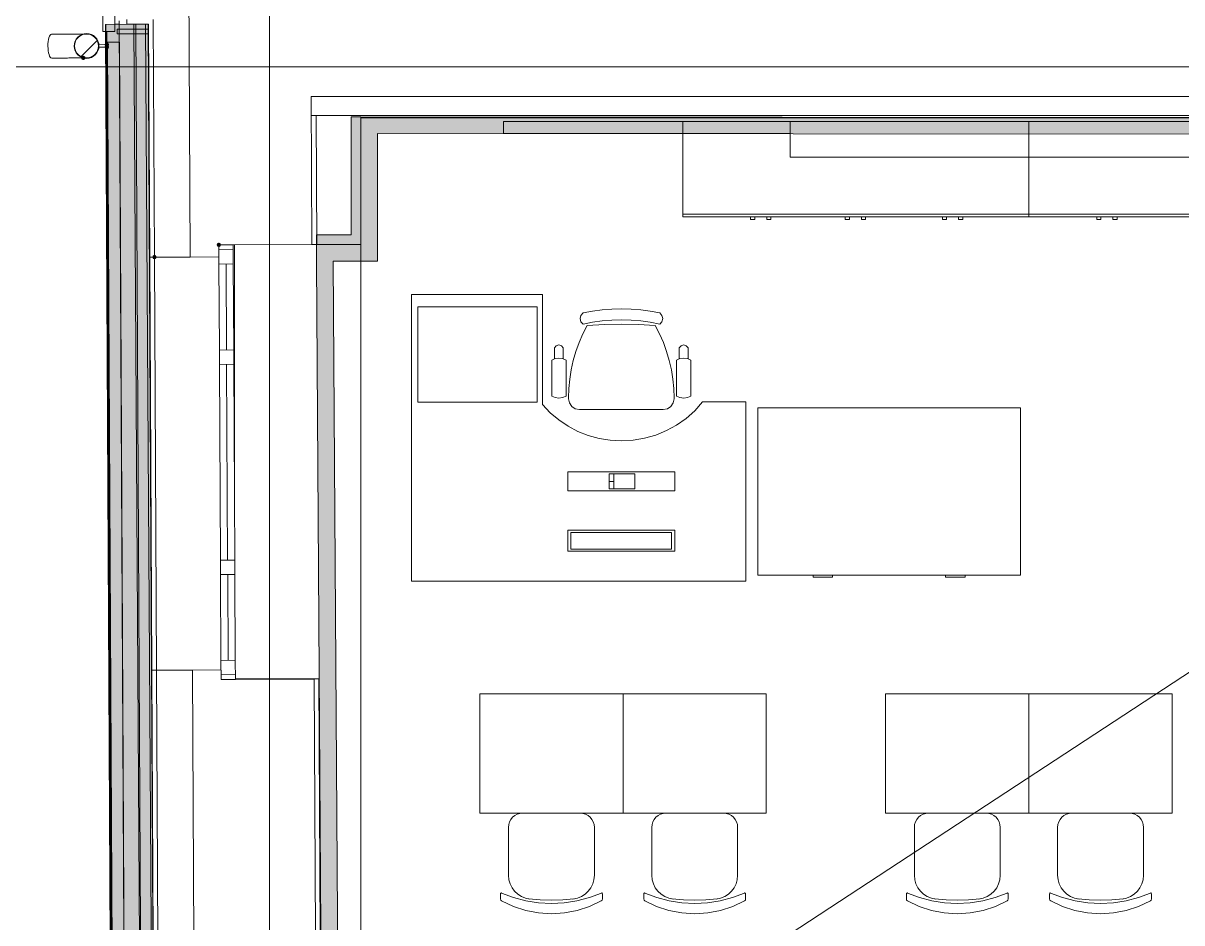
# Model space of a CAD drawing. Header units: millimetres. Extents: x 0 to 1189, y 0 to 841.
# Drawn here: x 228.36 to 276.89, y 454.52 to 492.2 of the extents above; entities that cross this region are included whole.
import ezdxf

# ---------------------------------------------------------------- set-up
doc = ezdxf.new("R2010")
doc.units = ezdxf.units.MM

msp = doc.modelspace()

# ---------------------------------------------------------------- hatches: boundary and pattern name
at = {"true_color": 0x3d3d3d}
h = msp.add_hatch(color=250, dxfattribs=at)
h.dxf.hatch_style = 2
h.paths.add_polyline_path([(233.597357, 492.155523), (234.233358, 368.207333), (232.456355, 366.41133), (231.811354, 492.145523)])
h = msp.add_hatch(color=250, dxfattribs=at)
h.dxf.hatch_style = 2
h.paths.add_polyline_path([(231.852354, 491.855522), (232.496355, 366.461331), (232.454355, 366.40933), (231.811354, 491.855522)])
h = msp.add_hatch(color=7)
h.dxf.hatch_style = 2
h.paths.add_polyline_path([(231.867354, 491.211521), (231.930917, 491.237959), (231.957354, 491.301521), (231.930917, 491.365084), (231.867354, 491.391521), (231.855354, 491.391521), (231.791792, 491.365084), (231.765354, 491.301521), (231.791792, 491.237959), (231.855354, 491.211521)])
h = msp.add_hatch(color=7)
h.dxf.hatch_style = 2
h.paths.add_polyline_path([(231.856354, 491.291521), (231.792792, 491.265084), (231.766354, 491.201521), (231.792792, 491.137959), (231.856354, 491.111521), (231.868354, 491.111521), (231.931917, 491.137959), (231.958354, 491.201521), (231.931917, 491.265084), (231.868354, 491.291521)])
h = msp.add_hatch(color=7)
h.dxf.hatch_style = 2
h.paths.add_polyline_path([(230.884353, 490.65652), (230.947915, 490.682958), (230.974353, 490.74652), (230.947915, 490.810083), (230.884353, 490.836521), (230.871353, 490.836521), (230.80779, 490.810083), (230.781353, 490.74652), (230.80779, 490.682958), (230.871353, 490.65652)])
h = msp.add_hatch(color=7)
h.dxf.hatch_style = 2
h.paths.add_polyline_path([(242.09537, 483.335509), (242.09537, 488.275517), (242.49537, 488.275517), (242.49537, 483.335509)])
at = {"true_color": 0xf1d696}
h = msp.add_hatch(color=41, dxfattribs=at)
h.dxf.hatch_style = 2
h.paths.add_polyline_path([(243.195372, 487.574516), (242.49537, 487.575516), (242.49537, 488.275517)])
h = msp.add_hatch(color=41, dxfattribs=at)
h.dxf.hatch_style = 2
h.paths.add_polyline_path([(242.49537, 488.275517), (243.195372, 488.274517), (243.195372, 487.574516)])
h = msp.add_hatch(color=41, dxfattribs=at)
h.dxf.hatch_style = 2
h.paths.add_polyline_path([(243.195372, 487.574516), (243.195372, 488.274517), (295.430451, 488.236517), (295.430451, 487.536516)])
at = {"true_color": 0x999999}
h = msp.add_hatch(color=253, dxfattribs=at)
h.dxf.hatch_style = 2
h.paths.add_polyline_path([(260.483398, 488.085516), (260.483398, 487.585516), (248.48338, 487.585516), (248.48338, 488.085516)])
at = {"true_color": 0xf1d696}
h = msp.add_hatch(color=41, dxfattribs=at)
h.dxf.hatch_style = 2
h.paths.add_polyline_path([(243.195372, 482.935509), (242.49537, 482.935509), (242.49537, 487.575516), (243.195372, 487.574516)])
h = msp.add_hatch(color=7)
h.dxf.hatch_style = 2
h.paths.add_polyline_path([(236.644362, 482.922508), (236.617924, 482.986071), (236.554361, 483.012509), (236.490799, 482.986071), (236.464361, 482.922508), (236.464361, 482.912508), (236.490799, 482.848946), (236.554361, 482.822508), (236.617924, 482.848946), (236.644362, 482.912508)])
h = msp.add_hatch(color=7)
h.dxf.hatch_style = 2
h.paths.add_polyline_path([(240.645368, 482.935509), (240.645368, 483.335509), (242.49537, 483.335509), (242.49537, 482.935509)])
h = msp.add_hatch(color=41, dxfattribs=at)
h.dxf.hatch_style = 2
h.paths.add_polyline_path([(241.349369, 482.235507), (240.649368, 482.235507), (240.645368, 482.935509)])
h = msp.add_hatch(color=41, dxfattribs=at)
h.dxf.hatch_style = 2
h.paths.add_polyline_path([(240.645368, 482.935509), (241.345369, 482.935509), (241.349369, 482.235507)])
h = msp.add_hatch(color=41, dxfattribs=at)
h.dxf.hatch_style = 2
h.paths.add_polyline_path([(241.349369, 482.235507), (241.345369, 482.935509), (242.49537, 482.935509), (242.49537, 482.235507)])
h = msp.add_hatch(color=41, dxfattribs=at)
h.dxf.hatch_style = 2
h.paths.add_polyline_path([(242.49537, 482.935509), (243.195372, 482.235507), (242.49537, 482.235507)])
h = msp.add_hatch(color=41, dxfattribs=at)
h.dxf.hatch_style = 2
h.paths.add_polyline_path([(243.195372, 482.935509), (243.195372, 482.235507), (242.49537, 482.935509)])
h = msp.add_hatch(color=7)
h.dxf.hatch_style = 2
h.paths.add_polyline_path([(233.947357, 482.408508), (233.92092, 482.47207), (233.857357, 482.498508), (233.793795, 482.47207), (233.767357, 482.408508), (233.767357, 482.398508), (233.793795, 482.334945), (233.857357, 482.308508), (233.92092, 482.334945), (233.947357, 482.398508)])
h = msp.add_hatch(color=41, dxfattribs=at)
h.dxf.hatch_style = 2
h.paths.add_polyline_path([(241.581369, 446.344453), (240.881368, 446.344453), (240.649368, 482.235507), (241.349369, 482.235507)])

# ---------------------------------------------------------------- linework, layer by layer
at = {"color": 7, "lineweight": 0}
for points in [[(238.672365, 237.628134), (238.672365, 729.022884)], [(231.698354, 491.855522), (231.698354, 551.590613)], [(232.198355, 551.590613), (232.198355, 491.855522)], [(235.35736, 482.405508), (235.298359, 493.857525)], [(231.811354, 492.145523), (233.597357, 492.155523)], [(232.456355, 366.41133), (231.811354, 492.145523)], [(233.597357, 492.155523), (231.824354, 492.145523)], [(232.469355, 366.424331), (231.824354, 492.145523)], [(232.198355, 492.155523), (232.383355, 492.155523)], [(233.025356, 367.007331), (232.382355, 492.304523)], [(232.698356, 492.355523), (232.698356, 492.155523)], [(232.698356, 492.155523), (233.607357, 492.155523)], [(233.762357, 367.707332), (232.988356, 492.151523)], [(233.083356, 492.152523), (233.722357, 367.707332)], [(233.488357, 492.154523), (234.177358, 381.361353)], [(234.233358, 368.197333), (233.597357, 492.155523)], [(234.233358, 368.197333), (233.597357, 492.155523)], [(233.607357, 492.155523), (233.657357, 482.397508)], [(233.607357, 492.155523), (233.657357, 482.407508)], [(233.857357, 482.408508), (233.806357, 492.355523)], [(229.39498, 491.238691), (229.397637, 491.339433), (229.406247, 491.433314), (229.420176, 491.518317), (229.43879, 491.592421), (229.461455, 491.653609), (229.487536, 491.69986), (229.5164, 491.729157), (229.547412, 491.739481)], [(229.973351, 491.741522), (229.548351, 491.739522)], [(229.973351, 491.741522), (230.029351, 491.741522)], [(230.029351, 491.741522), (230.085352, 491.742522)], [(230.085352, 491.742522), (230.140352, 491.742522)], [(230.140352, 491.742522), (230.194352, 491.742522)], [(230.194352, 491.742522), (230.247352, 491.742522)], [(230.247352, 491.742522), (230.298352, 491.743522)], [(230.298352, 491.743522), (230.349352, 491.743522)], [(230.349352, 491.743522), (230.398352, 491.743522)], [(230.398352, 491.743522), (230.445352, 491.743522)], [(230.445352, 491.743522), (230.492352, 491.744522)], [(230.492352, 491.244521), (230.502883, 491.351553), (230.533102, 491.449272), (230.580946, 491.537615), (230.644352, 491.614522), (230.721259, 491.677928), (230.809603, 491.725772), (230.907322, 491.755991), (231.012353, 491.766522), (231.116728, 491.756038), (231.213978, 491.725959), (231.302041, 491.67835), (231.378853, 491.615272), (231.442354, 491.538787), (231.490479, 491.450959), (231.521166, 491.353849), (231.532354, 491.249521)], [(230.492352, 491.744522), (230.536352, 491.744522)], [(230.512352, 491.244521), (230.522475, 491.347535), (230.551524, 491.441506), (230.597518, 491.526453), (230.658477, 491.600397), (230.732421, 491.661356), (230.817368, 491.70735), (230.911339, 491.736399), (231.012353, 491.746522), (231.112711, 491.736446), (231.206213, 491.707538), (231.290879, 491.661778), (231.364728, 491.601147), (231.425781, 491.527625), (231.472057, 491.443193), (231.501574, 491.349832), (231.512354, 491.249521)], [(230.536352, 491.744522), (230.579352, 491.744522)], [(230.579352, 491.744522), (230.620352, 491.744522)], [(230.620352, 491.744522), (230.660352, 491.745522)], [(230.660352, 491.745522), (230.697352, 491.745522)], [(230.697352, 491.745522), (230.733353, 491.745522)], [(230.733353, 491.745522), (230.766353, 491.745522)], [(230.766353, 491.745522), (230.798353, 491.745522)], [(230.798353, 491.745522), (230.828353, 491.745522)], [(230.828353, 491.745522), (230.855353, 491.746522)], [(230.855353, 491.746522), (230.879353, 491.746522)], [(231.825354, 491.855522), (231.698354, 491.855522)], [(232.454355, 366.40933), (231.811354, 491.855522)], [(232.466355, 366.421331), (231.822354, 491.855522)], [(232.467355, 366.422331), (231.823354, 491.855522)], [(232.472355, 366.427331), (231.828354, 491.855522)], [(232.198355, 491.855522), (231.832354, 491.855522)], [(232.489355, 366.444331), (231.846354, 491.855522)], [(232.493355, 366.448331), (231.849354, 491.855522)], [(232.496355, 366.451331), (231.852354, 491.855522)], [(232.508355, 366.463331), (231.864354, 491.855522)], [(232.298355, 491.955522), (233.598357, 491.955522)], [(232.298355, 491.955522), (232.298355, 491.755522)], [(233.599357, 491.755522), (232.298355, 491.755522)], [(229.552544, 490.739492), (229.521428, 490.749497), (229.492265, 490.778496), (229.46571, 490.824477), (229.442419, 490.885429), (229.423045, 490.959339), (229.408244, 491.044194), (229.398671, 491.137982), (229.39498, 491.238691)], [(231.532354, 491.249521), (231.521781, 491.141777), (231.491463, 491.044193), (231.443496, 490.955866), (231.379978, 490.878896), (231.303008, 490.815378), (231.214681, 490.767411), (231.117097, 490.737093), (231.012353, 490.72652), (230.90765, 490.737048), (230.810165, 490.767239), (230.721962, 490.815009), (230.645102, 490.878271), (230.581649, 490.954939), (230.533665, 491.042927), (230.503212, 491.14015), (230.492352, 491.244521)], [(231.512354, 491.249521), (231.50219, 491.145794), (231.473041, 491.051958), (231.426924, 490.967029), (231.365853, 490.893021), (231.291846, 490.83195), (231.206916, 490.785833), (231.11308, 490.756685), (231.012353, 490.74652), (230.911667, 490.75664), (230.817931, 490.785661), (230.733124, 490.831581), (230.659227, 490.892396), (230.598221, 490.966101), (230.552087, 491.050693), (230.522803, 491.144168), (230.512352, 491.244521)], [(230.794353, 490.810521), (231.456354, 491.472522)], [(231.813354, 491.301521), (231.520354, 491.299521)], [(231.520354, 491.199521), (231.814354, 491.201521)], [(231.848354, 491.301521), (231.831354, 491.301521)], [(231.831354, 491.201521), (231.849354, 491.201521)], [(231.887354, 491.301521), (231.867354, 491.301521)], [(231.868354, 491.201521), (231.888354, 491.201521)], [(232.387355, 491.407521), (231.887354, 491.404521)], [(232.528355, 366.507331), (231.887354, 491.404521)], [(232.387355, 491.407521), (233.026356, 367.007331)], [(229.553351, 490.73952), (229.978351, 490.74152)], [(230.001351, 490.74152), (229.978351, 490.74152)], [(230.058351, 490.74152), (230.001351, 490.74152)], [(230.113352, 490.74252), (230.058351, 490.74152)], [(230.168352, 490.74252), (230.113352, 490.74252)], [(230.221352, 490.74252), (230.168352, 490.74252)], [(230.274352, 490.74352), (230.221352, 490.74252)], [(230.325352, 490.74352), (230.274352, 490.74352)], [(230.374352, 490.74352), (230.325352, 490.74352)], [(230.423352, 490.74352), (230.374352, 490.74352)], [(230.470352, 490.74452), (230.423352, 490.74352)], [(230.515352, 490.74452), (230.470352, 490.74452)], [(230.559352, 490.74452), (230.515352, 490.74452)], [(230.601352, 490.74452), (230.559352, 490.74452)], [(230.642352, 490.74452), (230.601352, 490.74452)], [(230.681352, 490.74552), (230.642352, 490.74452)], [(230.717352, 490.74552), (230.681352, 490.74552)], [(230.752353, 490.74552), (230.717352, 490.74552)], [(230.785353, 490.74552), (230.752353, 490.74552)], [(230.816353, 490.74552), (230.785353, 490.74552)], [(230.845353, 490.74652), (230.816353, 490.74552)], [(230.871353, 490.74652), (230.845353, 490.74652)], [(202.529309, 490.37152), (863.72632, 490.37152)], [(240.423367, 489.135518), (240.423367, 488.335517)], [(240.423367, 489.135518), (240.454367, 482.932509)], [(240.423367, 489.135518), (300.290459, 489.135518)], [(240.423367, 488.335517), (300.290459, 488.335517)], [(240.627368, 488.336517), (240.427367, 488.335517)], [(240.654368, 482.933509), (240.627368, 488.336517)], [(242.09537, 488.275517), (242.09537, 483.335509)], [(242.49537, 488.275517), (242.09537, 488.275517)], [(242.49537, 482.935509), (242.49537, 488.275517)], [(242.49537, 488.275517), (242.49537, 487.575516)], [(295.430451, 488.236517), (242.49537, 488.275517)], [(296.130452, 488.235517), (242.49537, 488.235517)], [(242.49537, 487.575516), (242.49537, 482.935509)], [(243.195372, 487.574516), (295.430451, 487.536516)], [(243.195372, 482.235507), (243.195372, 487.574516)], [(237.154362, 482.915508), (236.554361, 482.912508)], [(237.154362, 482.915508), (236.554361, 482.912508)], [(236.554361, 482.912508), (236.559361, 482.112507)], [(236.554361, 482.912508), (236.559361, 482.112507)], [(237.154362, 482.915508), (240.454367, 482.932509)], [(237.159362, 482.115507), (237.154362, 482.915508)], [(237.159362, 482.115507), (237.154362, 482.915508)], [(237.204362, 482.915508), (237.204362, 473.181494)], [(240.454367, 482.932509), (240.654368, 482.933509)], [(242.49537, 482.933509), (240.454367, 482.933509)], [(242.09537, 483.335509), (240.645368, 483.335509)], [(240.645368, 483.335509), (240.645368, 482.935509)], [(240.645368, 482.935509), (242.49537, 482.935509)], [(240.645368, 482.935509), (240.649368, 482.235507)], [(242.49537, 482.935509), (240.645368, 482.935509)], [(242.49537, 445.644452), (242.49537, 482.933509)], [(233.657357, 482.407508), (233.746357, 465.097481)], [(233.746357, 465.097481), (233.657357, 482.407508)], [(233.657357, 482.397508), (233.857357, 482.398508)], [(233.857357, 482.398508), (235.35736, 482.405508)], [(233.946357, 465.098481), (233.857357, 482.398508)], [(235.35736, 482.405508), (236.557361, 482.412508)], [(237.155362, 482.715508), (236.555361, 482.712508)], [(236.559361, 482.112507), (237.159362, 482.115507)], [(236.577361, 478.512502), (236.559361, 482.112507)], [(236.877362, 478.513502), (236.859362, 482.113507)], [(237.159362, 482.115507), (237.177362, 478.515502)], [(240.649368, 482.235507), (240.885368, 445.644452)], [(241.349369, 482.235507), (242.49537, 482.235507)], [(241.581369, 446.344453), (241.349369, 482.235507)], [(243.195372, 482.235507), (242.49537, 482.235507)], [(236.577361, 478.512502), (237.177362, 478.515502)], [(236.580361, 477.912501), (236.577361, 478.512502)], [(236.577361, 478.512502), (236.580361, 477.912501)], [(237.177362, 478.515502), (237.180362, 477.915501)], [(237.180362, 477.915501), (237.177362, 478.515502)], [(237.180362, 477.915501), (236.580361, 477.912501)], [(236.622362, 469.712488), (236.580361, 477.912501)], [(236.922362, 469.713488), (236.880362, 477.913501)], [(237.180362, 477.915501), (237.222362, 469.715488)], [(236.622362, 469.712488), (237.222362, 469.715488)], [(236.625362, 469.112487), (236.622362, 469.712488)], [(236.622362, 469.712488), (236.625362, 469.112487)], [(237.222362, 469.715488), (237.225362, 469.115487)], [(237.225362, 469.115487), (237.222362, 469.715488)], [(237.225362, 469.115487), (236.625362, 469.112487)], [(236.644362, 465.512482), (236.625362, 469.112487)], [(236.944362, 465.513482), (236.925362, 469.113487)], [(237.225362, 469.115487), (237.244362, 465.515482)], [(236.644362, 465.512482), (237.244362, 465.515482)], [(236.648362, 464.712481), (236.644362, 465.512482)], [(236.644362, 465.512482), (236.648362, 464.712481)], [(237.244362, 465.515482), (237.248362, 464.715481)], [(237.248362, 464.715481), (237.244362, 465.515482)], [(235.44636, 465.106481), (233.746357, 465.097481)], [(233.746357, 465.097481), (233.804357, 453.805464)], [(233.746357, 465.097481), (233.804357, 453.815464)], [(234.004358, 453.806464), (233.946357, 465.098481)], [(236.646362, 465.112481), (235.44636, 465.106481)], [(235.44636, 465.106481), (235.50436, 453.814464)], [(235.50436, 453.824464), (235.44636, 465.106481)], [(237.247362, 464.915481), (236.647362, 464.912481)], [(237.248362, 464.715481), (236.648362, 464.712481)], [(236.648362, 464.712481), (237.248362, 464.715481)], [(237.248362, 464.736481), (240.754368, 464.736481)], [(240.548368, 464.732481), (237.248362, 464.715481)], [(240.748368, 464.733481), (240.548368, 464.732481)], [(240.603368, 454.040464), (240.548368, 464.732481)], [(240.803368, 454.041464), (240.748368, 464.733481)], [(240.754368, 464.736481), (240.754368, 463.447479)]]:
    msp.add_lwpolyline(points, dxfattribs=at)
at = {"color": 253, "lineweight": 0, "true_color": 0x999999}
for points in [[(248.48338, 487.585516), (248.48338, 488.085516)], [(248.48338, 488.085516), (260.483398, 488.085516)], [(255.983391, 488.085516), (255.983391, 484.08551)], [(270.483413, 488.085516), (255.983391, 488.085516)], [(260.483398, 486.585514), (260.483398, 488.085516)], [(260.483398, 488.085516), (280.483429, 488.085516)], [(260.483398, 488.085516), (260.483398, 487.585516)], [(270.483413, 484.08551), (270.483413, 488.085516)], [(270.483413, 488.085516), (270.483413, 484.08551)], [(284.983435, 488.085516), (270.483413, 488.085516)], [(260.483398, 487.585516), (248.48338, 487.585516)], [(280.483429, 486.585514), (260.483398, 486.585514)], [(255.983391, 484.20551), (270.483413, 484.20551)], [(255.983391, 484.08551), (270.483413, 484.08551)], [(258.997396, 484.08551), (258.823395, 484.08551)], [(258.823395, 484.08551), (258.823395, 483.98351)], [(258.823395, 483.98351), (258.997396, 483.98351)], [(258.997396, 483.98351), (258.997396, 484.08551)], [(259.673397, 484.08551), (259.500396, 484.08551)], [(259.500396, 484.08551), (259.500396, 483.98351)], [(259.500396, 483.98351), (259.673397, 483.98351)], [(259.673397, 483.98351), (259.673397, 484.08551)], [(262.966402, 484.08551), (262.792401, 484.08551)], [(262.792401, 484.08551), (262.792401, 483.98351)], [(262.792401, 483.98351), (262.966402, 483.98351)], [(262.966402, 483.98351), (262.966402, 484.08551)], [(263.642403, 484.08551), (263.469403, 484.08551)], [(263.469403, 484.08551), (263.469403, 483.98351)], [(263.469403, 483.98351), (263.642403, 483.98351)], [(263.642403, 483.98351), (263.642403, 484.08551)], [(267.036408, 484.08551), (266.862408, 484.08551)], [(266.862408, 484.08551), (266.862408, 483.98351)], [(266.862408, 483.98351), (267.036408, 483.98351)], [(267.036408, 483.98351), (267.036408, 484.08551)], [(267.713409, 484.08551), (267.539409, 484.08551)], [(267.539409, 484.08551), (267.539409, 483.98351)], [(267.539409, 483.98351), (267.713409, 483.98351)], [(267.713409, 483.98351), (267.713409, 484.08551)], [(270.483413, 484.20551), (284.983435, 484.20551)], [(270.483413, 484.08551), (284.983435, 484.08551)], [(273.497418, 484.08551), (273.323418, 484.08551)], [(273.323418, 484.08551), (273.323418, 483.98351)], [(273.323418, 483.98351), (273.497418, 483.98351)], [(273.497418, 483.98351), (273.497418, 484.08551)], [(274.173419, 484.08551), (274.000419, 484.08551)], [(274.000419, 484.08551), (274.000419, 483.98351)], [(274.000419, 483.98351), (274.173419, 483.98351)], [(274.173419, 483.98351), (274.173419, 484.08551)], [(244.627374, 468.835487), (244.627374, 480.835505)], [(244.627374, 480.835505), (250.106382, 480.835505)], [(250.106382, 476.225498), (250.106382, 480.835505)], [(244.891374, 480.322505), (249.891382, 480.322505)], [(244.891374, 476.322498), (244.891374, 480.322505)], [(249.891382, 480.322505), (249.891382, 476.322498)], [(251.812385, 479.598503), (251.72201, 479.699129), (251.689385, 479.830504), (251.72201, 479.962004), (251.812385, 480.063504)], [(251.812385, 480.063504), (252.209557, 480.139207), (252.610011, 480.193629), (253.012902, 480.226489), (253.417387, 480.237504), (253.821872, 480.226489), (254.224763, 480.193629), (254.625217, 480.139207), (255.02239, 480.063504)], [(255.02239, 480.063504), (255.112765, 479.962004), (255.14539, 479.830504), (255.112765, 479.699129), (255.02239, 479.598503)], [(251.199384, 476.490499), (251.199384, 476.503499), (251.212038, 476.901089), (251.249806, 477.295844), (251.312394, 477.686614), (251.399509, 478.072251), (251.510859, 478.451607), (251.64615, 478.823533), (251.80509, 479.186882), (251.987385, 479.540503)], [(251.812385, 479.598503), (252.209557, 479.674629), (252.610011, 479.729004), (253.012902, 479.761629), (253.417387, 479.772504), (253.821872, 479.761629), (254.224763, 479.729004), (254.625217, 479.674629), (255.02239, 479.598503)], [(251.987385, 479.540503), (252.702011, 479.584128), (253.417387, 479.598503), (254.125263, 479.584253), (254.832389, 479.541503)], [(254.832389, 479.541503), (255.014685, 479.187882), (255.173624, 478.824533), (255.308915, 478.452607), (255.420265, 478.073251), (255.507381, 477.687614), (255.569969, 477.296844), (255.607736, 476.902089), (255.620391, 476.504499), (255.620391, 476.490499)], [(250.614383, 478.606502), (250.689133, 478.692502), (250.798383, 478.724502), (250.907133, 478.692627), (250.981383, 478.607502)], [(250.614383, 478.607502), (250.614383, 478.151501)], [(250.981383, 478.607502), (250.981383, 478.149501)], [(255.838391, 478.607502), (255.913141, 478.692627), (256.022391, 478.724502), (256.131641, 478.693002), (256.206391, 478.607502)], [(255.838391, 478.607502), (255.838391, 478.149501)], [(256.206391, 478.607502), (256.206391, 478.151501)], [(250.494383, 478.093501), (250.639258, 478.156126), (250.795383, 478.177501), (250.951508, 478.156126), (251.096384, 478.093501)], [(250.494383, 478.093501), (250.494383, 476.581499)], [(251.096384, 478.093501), (251.096384, 476.581499)], [(255.724391, 478.093501), (255.869266, 478.156126), (256.025391, 478.177501), (256.181516, 478.156126), (256.326392, 478.093501)], [(255.724391, 478.093501), (255.724391, 476.581499)], [(256.326392, 478.093501), (256.326392, 476.581499)], [(251.096384, 476.581499), (250.951508, 476.519749), (250.795383, 476.498499), (250.639258, 476.519749), (250.494383, 476.581499)], [(256.326392, 476.581499), (256.181516, 476.519749), (256.025391, 476.498499), (255.869266, 476.519749), (255.724391, 476.581499)], [(249.891382, 476.322498), (244.891374, 476.322498)], [(256.818392, 476.335498), (256.488134, 475.970152), (256.122579, 475.647169), (255.725805, 475.368507), (255.30189, 475.136122), (254.854913, 474.951971), (254.388951, 474.818012), (253.908083, 474.736201), (253.416387, 474.708496), (252.943287, 474.734182), (252.479714, 474.810105), (252.029383, 474.934569), (251.596009, 475.105872), (251.183308, 475.322315), (250.794993, 475.5822), (250.434779, 475.883828), (250.106382, 476.225498)], [(251.659384, 476.019498), (251.476556, 476.055139), (251.332259, 476.152373), (251.235024, 476.29667), (251.199384, 476.473499), (251.199384, 476.490499)], [(255.620391, 476.490499), (255.621391, 476.473499), (255.585609, 476.29667), (255.48814, 476.152373), (255.343796, 476.055139), (255.16739, 476.019498)], [(258.627395, 476.335498), (256.818392, 476.335498)], [(258.627395, 468.835487), (258.627395, 476.335498)], [(258.627395, 468.835487), (258.627395, 476.335498)], [(259.127396, 469.085487), (259.127396, 476.085498)], [(259.127396, 476.085498), (270.127413, 476.085498)], [(270.127413, 476.085498), (270.127413, 469.085487)], [(251.659384, 476.019498), (255.16139, 476.019498)], [(255.655391, 473.406494), (251.165384, 473.406494)], [(251.165384, 473.406494), (251.165384, 472.611493)], [(252.903386, 472.693493), (252.903386, 473.327494)], [(252.903386, 473.327494), (253.984388, 473.327494)], [(253.104387, 473.327494), (253.104387, 472.693493)], [(253.984388, 473.327494), (253.984388, 472.693493)], [(255.655391, 472.611493), (255.655391, 473.406494)], [(253.104387, 473.010493), (252.903386, 473.010493)], [(253.984388, 472.693493), (252.903386, 472.693493)], [(251.165384, 472.611493), (255.655391, 472.611493)], [(255.655391, 470.97149), (251.165384, 470.97149)], [(251.165384, 470.97149), (251.165384, 470.085489)], [(255.51839, 470.86549), (251.294384, 470.86549)], [(251.294384, 470.86549), (251.294384, 470.166489)], [(255.51839, 470.166489), (255.51839, 470.86549)], [(255.655391, 470.085489), (255.655391, 470.97149)], [(251.165384, 470.085489), (255.655391, 470.085489)], [(251.294384, 470.166489), (255.51839, 470.166489)], [(258.627395, 468.835487), (244.627374, 468.835487)], [(244.627374, 468.835487), (258.627395, 468.835487)], [(270.127413, 469.085487), (259.127396, 469.085487)], [(261.441399, 468.995487), (261.441399, 469.085487)], [(262.259401, 468.995487), (261.441399, 468.995487)], [(262.259401, 469.085487), (262.259401, 468.995487)], [(266.994408, 469.085487), (266.994408, 468.995487)], [(266.994408, 468.995487), (267.812409, 468.995487)], [(267.812409, 468.995487), (267.812409, 469.085487)], [(247.483378, 459.115472), (247.483378, 464.11548)], [(247.483378, 464.11548), (253.483387, 464.11548)], [(253.483387, 464.11548), (253.483387, 459.115472)], [(253.483387, 459.115472), (253.483387, 464.11548)], [(253.483387, 464.11548), (259.483396, 464.11548)], [(259.483396, 464.11548), (259.483396, 459.115472)], [(264.483404, 459.115472), (264.483404, 464.11548)], [(264.483404, 464.11548), (270.483413, 464.11548)], [(270.483413, 464.11548), (270.483413, 459.115472)], [(270.483413, 459.115472), (270.483413, 464.11548)], [(270.483413, 464.11548), (276.483422, 464.11548)], [(276.483422, 464.11548), (276.483422, 459.115472)], [(253.483387, 459.115472), (247.483378, 459.115472)], [(248.68438, 458.515471), (248.696585, 458.636286), (248.731583, 458.748862), (248.786948, 458.850774), (248.860255, 458.939597), (248.949078, 459.012904), (249.05099, 459.068269), (249.163566, 459.103267), (249.284381, 459.115472)], [(248.68438, 458.515471), (248.696585, 458.636286), (248.731583, 458.748862), (248.786948, 458.850774), (248.860255, 458.939597), (248.949078, 459.012904), (249.05099, 459.068269), (249.163566, 459.103267), (249.284381, 459.115472)], [(249.283381, 459.115472), (251.684385, 459.115472)], [(249.283381, 459.115472), (251.684385, 459.115472)], [(251.684385, 459.115472), (251.805199, 459.103267), (251.917775, 459.068269), (252.019688, 459.012904), (252.10851, 458.939597), (252.181817, 458.850774), (252.237182, 458.748862), (252.27218, 458.636286), (252.284385, 458.515471)], [(251.684385, 459.115472), (251.805199, 459.103267), (251.917775, 459.068269), (252.019688, 459.012904), (252.10851, 458.939597), (252.181817, 458.850774), (252.237182, 458.748862), (252.27218, 458.636286), (252.284385, 458.515471)], [(259.483396, 459.115472), (253.483387, 459.115472)], [(254.684389, 458.515471), (254.696594, 458.636286), (254.731592, 458.748862), (254.786958, 458.850774), (254.860264, 458.939597), (254.949087, 459.012904), (255.050999, 459.068269), (255.163575, 459.103267), (255.28439, 459.115472)], [(254.684389, 458.515471), (254.696594, 458.636286), (254.731592, 458.748862), (254.786958, 458.850774), (254.860264, 458.939597), (254.949087, 459.012904), (255.050999, 459.068269), (255.163575, 459.103267), (255.28439, 459.115472)], [(255.28339, 459.115472), (257.684394, 459.115472)], [(255.28339, 459.115472), (257.684394, 459.115472)], [(257.684394, 459.115472), (257.805208, 459.103267), (257.917785, 459.068269), (258.019697, 459.012904), (258.108519, 458.939597), (258.181826, 458.850774), (258.237191, 458.748862), (258.27219, 458.636286), (258.284395, 458.515471)], [(257.684394, 459.115472), (257.805208, 459.103267), (257.917785, 459.068269), (258.019697, 459.012904), (258.108519, 458.939597), (258.181826, 458.850774), (258.237191, 458.748862), (258.27219, 458.636286), (258.284395, 458.515471)], [(270.483413, 459.115472), (264.483404, 459.115472)], [(265.684406, 458.515471), (265.696611, 458.636286), (265.731609, 458.748862), (265.786974, 458.850774), (265.860281, 458.939597), (265.949104, 459.012904), (266.051016, 459.068269), (266.163592, 459.103267), (266.284407, 459.115472)], [(265.684406, 458.515471), (265.696611, 458.636286), (265.731609, 458.748862), (265.786974, 458.850774), (265.860281, 458.939597), (265.949104, 459.012904), (266.051016, 459.068269), (266.163592, 459.103267), (266.284407, 459.115472)], [(266.283407, 459.115472), (268.68441, 459.115472)], [(266.283407, 459.115472), (268.68441, 459.115472)], [(268.68441, 459.115472), (268.805225, 459.103267), (268.917801, 459.068269), (269.019714, 459.012904), (269.108536, 458.939597), (269.181843, 458.850774), (269.237208, 458.748862), (269.272206, 458.636286), (269.284411, 458.515471)], [(268.68441, 459.115472), (268.805225, 459.103267), (268.917801, 459.068269), (269.019714, 459.012904), (269.108536, 458.939597), (269.181843, 458.850774), (269.237208, 458.748862), (269.272206, 458.636286), (269.284411, 458.515471)], [(276.483422, 459.115472), (270.483413, 459.115472)], [(271.684415, 458.515471), (271.69662, 458.636286), (271.731618, 458.748862), (271.786984, 458.850774), (271.86029, 458.939597), (271.949113, 459.012904), (272.051025, 459.068269), (272.163601, 459.103267), (272.284416, 459.115472)], [(271.684415, 458.515471), (271.69662, 458.636286), (271.731618, 458.748862), (271.786984, 458.850774), (271.86029, 458.939597), (271.949113, 459.012904), (272.051025, 459.068269), (272.163601, 459.103267), (272.284416, 459.115472)], [(272.283416, 459.115472), (274.68442, 459.115472)], [(272.283416, 459.115472), (274.68442, 459.115472)], [(274.68442, 459.115472), (274.805234, 459.103267), (274.917811, 459.068269), (275.019723, 459.012904), (275.108545, 458.939597), (275.181852, 458.850774), (275.237217, 458.748862), (275.272215, 458.636286), (275.284421, 458.515471)], [(274.68442, 459.115472), (274.805234, 459.103267), (274.917811, 459.068269), (275.019723, 459.012904), (275.108545, 458.939597), (275.181852, 458.850774), (275.237217, 458.748862), (275.272215, 458.636286), (275.284421, 458.515471)], [(248.68438, 458.515471), (248.68438, 456.512468)], [(248.68438, 458.515471), (248.68438, 456.512468)], [(252.284385, 458.515471), (252.284385, 456.512468)], [(252.284385, 458.515471), (252.284385, 456.512468)], [(254.684389, 458.515471), (254.684389, 456.512468)], [(254.684389, 458.515471), (254.684389, 456.512468)], [(258.284395, 458.515471), (258.284395, 456.512468)], [(258.284395, 458.515471), (258.284395, 456.512468)], [(265.684406, 458.515471), (265.684406, 456.512468)], [(265.684406, 458.515471), (265.684406, 456.512468)], [(269.284411, 458.515471), (269.284411, 456.512468)], [(269.284411, 458.515471), (269.284411, 456.512468)], [(271.684415, 458.515471), (271.684415, 456.512468)], [(271.684415, 458.515471), (271.684415, 456.512468)], [(275.284421, 458.515471), (275.284421, 456.512468)], [(275.284421, 458.515471), (275.284421, 456.512468)], [(249.584381, 455.517467), (249.398996, 455.553781), (249.228178, 455.62217), (249.075054, 455.719176), (248.942755, 455.841342), (248.834409, 455.985211), (248.753146, 456.147327), (248.702093, 456.324232), (248.68438, 456.512468)], [(249.584381, 455.517467), (249.398996, 455.553781), (249.228178, 455.62217), (249.075054, 455.719176), (248.942755, 455.841342), (248.834409, 455.985211), (248.753146, 456.147327), (248.702093, 456.324232), (248.68438, 456.512468)], [(252.284385, 456.512468), (252.266673, 456.324232), (252.21562, 456.147327), (252.134356, 455.985211), (252.02601, 455.841342), (251.893711, 455.719176), (251.740588, 455.62217), (251.569769, 455.553781), (251.384384, 455.517467)], [(252.284385, 456.512468), (252.266673, 456.324232), (252.21562, 456.147327), (252.134356, 455.985211), (252.02601, 455.841342), (251.893711, 455.719176), (251.740588, 455.62217), (251.569769, 455.553781), (251.384384, 455.517467)], [(255.58439, 455.517467), (255.399005, 455.553781), (255.228187, 455.62217), (255.075064, 455.719176), (254.942764, 455.841342), (254.834419, 455.985211), (254.753155, 456.147327), (254.702102, 456.324232), (254.684389, 456.512468)], [(255.58439, 455.517467), (255.399005, 455.553781), (255.228187, 455.62217), (255.075064, 455.719176), (254.942764, 455.841342), (254.834419, 455.985211), (254.753155, 456.147327), (254.702102, 456.324232), (254.684389, 456.512468)], [(258.284395, 456.512468), (258.266682, 456.324232), (258.215629, 456.147327), (258.134365, 455.985211), (258.026019, 455.841342), (257.89372, 455.719176), (257.740597, 455.62217), (257.569778, 455.553781), (257.384393, 455.517467)], [(258.284395, 456.512468), (258.266682, 456.324232), (258.215629, 456.147327), (258.134365, 455.985211), (258.026019, 455.841342), (257.89372, 455.719176), (257.740597, 455.62217), (257.569778, 455.553781), (257.384393, 455.517467)], [(266.584407, 455.517467), (266.399022, 455.553781), (266.228204, 455.62217), (266.07508, 455.719176), (265.942781, 455.841342), (265.834435, 455.985211), (265.753172, 456.147327), (265.702119, 456.324232), (265.684406, 456.512468)], [(266.584407, 455.517467), (266.399022, 455.553781), (266.228204, 455.62217), (266.07508, 455.719176), (265.942781, 455.841342), (265.834435, 455.985211), (265.753172, 456.147327), (265.702119, 456.324232), (265.684406, 456.512468)], [(269.284411, 456.512468), (269.266698, 456.324232), (269.215646, 456.147327), (269.134382, 455.985211), (269.026036, 455.841342), (268.893737, 455.719176), (268.740614, 455.62217), (268.569795, 455.553781), (268.38441, 455.517467)], [(269.284411, 456.512468), (269.266698, 456.324232), (269.215646, 456.147327), (269.134382, 455.985211), (269.026036, 455.841342), (268.893737, 455.719176), (268.740614, 455.62217), (268.569795, 455.553781), (268.38441, 455.517467)], [(272.584416, 455.517467), (272.399031, 455.553781), (272.228213, 455.62217), (272.075089, 455.719176), (271.94279, 455.841342), (271.834445, 455.985211), (271.753181, 456.147327), (271.702128, 456.324232), (271.684415, 456.512468)], [(272.584416, 455.517467), (272.399031, 455.553781), (272.228213, 455.62217), (272.075089, 455.719176), (271.94279, 455.841342), (271.834445, 455.985211), (271.753181, 456.147327), (271.702128, 456.324232), (271.684415, 456.512468)], [(275.284421, 456.512468), (275.266708, 456.324232), (275.215655, 456.147327), (275.134391, 455.985211), (275.026045, 455.841342), (274.893746, 455.719176), (274.740623, 455.62217), (274.569804, 455.553781), (274.384419, 455.517467)], [(275.284421, 456.512468), (275.266708, 456.324232), (275.215655, 456.147327), (275.134391, 455.985211), (275.026045, 455.841342), (274.893746, 455.719176), (274.740623, 455.62217), (274.569804, 455.553781), (274.384419, 455.517467)], [(248.349379, 455.741467), (248.358004, 455.762842), (248.379379, 455.771467), (248.392379, 455.768467)], [(248.349379, 455.741467), (248.358004, 455.762842), (248.379379, 455.771467), (248.392379, 455.768467)], [(248.349379, 455.525467), (248.349379, 455.741467)], [(248.349379, 455.525467), (248.349379, 455.741467)], [(252.576386, 455.768467), (252.072323, 455.578107), (251.552884, 455.441092), (251.022196, 455.358263), (250.484383, 455.330466), (249.946569, 455.358263), (249.415881, 455.441092), (248.896443, 455.578107), (248.392379, 455.768467)], [(252.576386, 455.768467), (252.072323, 455.578107), (251.552884, 455.441092), (251.022196, 455.358263), (250.484383, 455.330466), (249.946569, 455.358263), (249.415881, 455.441092), (248.896443, 455.578107), (248.392379, 455.768467)], [(252.576386, 455.768467), (252.589386, 455.771467), (252.610386, 455.762842), (252.619386, 455.741467)], [(252.576386, 455.768467), (252.589386, 455.771467), (252.610386, 455.762842), (252.619386, 455.741467)], [(252.619386, 455.525467), (252.619386, 455.741467)], [(252.619386, 455.525467), (252.619386, 455.741467)], [(254.349389, 455.741467), (254.358014, 455.762842), (254.379389, 455.771467), (254.392389, 455.768467)], [(254.349389, 455.741467), (254.358014, 455.762842), (254.379389, 455.771467), (254.392389, 455.768467)], [(254.349389, 455.525467), (254.349389, 455.741467)], [(254.349389, 455.525467), (254.349389, 455.741467)], [(258.576395, 455.768467), (258.072332, 455.578107), (257.552893, 455.441092), (257.022205, 455.358263), (256.484392, 455.330466), (255.946579, 455.358263), (255.41589, 455.441092), (254.896452, 455.578107), (254.392389, 455.768467)], [(258.576395, 455.768467), (258.072332, 455.578107), (257.552893, 455.441092), (257.022205, 455.358263), (256.484392, 455.330466), (255.946579, 455.358263), (255.41589, 455.441092), (254.896452, 455.578107), (254.392389, 455.768467)], [(258.576395, 455.768467), (258.589395, 455.771467), (258.610395, 455.762842), (258.619395, 455.741467)], [(258.576395, 455.768467), (258.589395, 455.771467), (258.610395, 455.762842), (258.619395, 455.741467)], [(258.619395, 455.525467), (258.619395, 455.741467)], [(258.619395, 455.525467), (258.619395, 455.741467)], [(265.349405, 455.741467), (265.35803, 455.762842), (265.379405, 455.771467), (265.392405, 455.768467)], [(265.349405, 455.741467), (265.35803, 455.762842), (265.379405, 455.771467), (265.392405, 455.768467)], [(265.349405, 455.525467), (265.349405, 455.741467)], [(265.349405, 455.525467), (265.349405, 455.741467)], [(269.576412, 455.768467), (269.072349, 455.578107), (268.55291, 455.441092), (268.022222, 455.358263), (267.484409, 455.330466), (266.946595, 455.358263), (266.415907, 455.441092), (265.896469, 455.578107), (265.392405, 455.768467)], [(269.576412, 455.768467), (269.072349, 455.578107), (268.55291, 455.441092), (268.022222, 455.358263), (267.484409, 455.330466), (266.946595, 455.358263), (266.415907, 455.441092), (265.896469, 455.578107), (265.392405, 455.768467)], [(269.576412, 455.768467), (269.589412, 455.771467), (269.610412, 455.762842), (269.619412, 455.741467)], [(269.576412, 455.768467), (269.589412, 455.771467), (269.610412, 455.762842), (269.619412, 455.741467)], [(269.619412, 455.525467), (269.619412, 455.741467)], [(269.619412, 455.525467), (269.619412, 455.741467)], [(271.349415, 455.741467), (271.35804, 455.762842), (271.379415, 455.771467), (271.392415, 455.768467)], [(271.349415, 455.741467), (271.35804, 455.762842), (271.379415, 455.771467), (271.392415, 455.768467)], [(271.349415, 455.525467), (271.349415, 455.741467)], [(271.349415, 455.525467), (271.349415, 455.741467)], [(275.576421, 455.768467), (275.072358, 455.578107), (274.552919, 455.441092), (274.022231, 455.358263), (273.484418, 455.330466), (272.946605, 455.358263), (272.415916, 455.441092), (271.896478, 455.578107), (271.392415, 455.768467)], [(275.576421, 455.768467), (275.072358, 455.578107), (274.552919, 455.441092), (274.022231, 455.358263), (273.484418, 455.330466), (272.946605, 455.358263), (272.415916, 455.441092), (271.896478, 455.578107), (271.392415, 455.768467)], [(275.576421, 455.768467), (275.589421, 455.771467), (275.610421, 455.762842), (275.619421, 455.741467)], [(275.576421, 455.768467), (275.589421, 455.771467), (275.610421, 455.762842), (275.619421, 455.741467)], [(275.619421, 455.525467), (275.619421, 455.741467)], [(275.619421, 455.525467), (275.619421, 455.741467)], [(248.396379, 455.440467), (248.362004, 455.476592), (248.349379, 455.525467)], [(248.396379, 455.440467), (248.362004, 455.476592), (248.349379, 455.525467)], [(252.572386, 455.440467), (252.079213, 455.206747), (251.562509, 455.037716), (251.028743, 454.935059), (250.484383, 454.900466), (249.939601, 454.935059), (249.405881, 455.037716), (248.889411, 455.206747), (248.396379, 455.440467)], [(252.572386, 455.440467), (252.079213, 455.206747), (251.562509, 455.037716), (251.028743, 454.935059), (250.484383, 454.900466), (249.939601, 454.935059), (249.405881, 455.037716), (248.889411, 455.206747), (248.396379, 455.440467)], [(251.425384, 455.522467), (250.955633, 455.480592), (250.484383, 455.466467), (250.012757, 455.480592), (249.543381, 455.522467)], [(251.425384, 455.522467), (250.955633, 455.480592), (250.484383, 455.466467), (250.012757, 455.480592), (249.543381, 455.522467)], [(252.619386, 455.525467), (252.606761, 455.476592), (252.572386, 455.440467)], [(252.619386, 455.525467), (252.606761, 455.476592), (252.572386, 455.440467)], [(254.396389, 455.440467), (254.362014, 455.476592), (254.349389, 455.525467)], [(254.396389, 455.440467), (254.362014, 455.476592), (254.349389, 455.525467)], [(258.572395, 455.440467), (258.079222, 455.206747), (257.562518, 455.037716), (257.028752, 454.935059), (256.484392, 454.900466), (255.93961, 454.935059), (255.40589, 455.037716), (254.889421, 455.206747), (254.396389, 455.440467)], [(258.572395, 455.440467), (258.079222, 455.206747), (257.562518, 455.037716), (257.028752, 454.935059), (256.484392, 454.900466), (255.93961, 454.935059), (255.40589, 455.037716), (254.889421, 455.206747), (254.396389, 455.440467)], [(257.425393, 455.522467), (256.955643, 455.480592), (256.484392, 455.466467), (256.012766, 455.480592), (255.54339, 455.522467)], [(257.425393, 455.522467), (256.955643, 455.480592), (256.484392, 455.466467), (256.012766, 455.480592), (255.54339, 455.522467)], [(258.619395, 455.525467), (258.60677, 455.476592), (258.572395, 455.440467)], [(258.619395, 455.525467), (258.60677, 455.476592), (258.572395, 455.440467)], [(265.396405, 455.440467), (265.36203, 455.476592), (265.349405, 455.525467)], [(265.396405, 455.440467), (265.36203, 455.476592), (265.349405, 455.525467)], [(269.572412, 455.440467), (269.079239, 455.206747), (268.562535, 455.037716), (268.028769, 454.935059), (267.484409, 454.900466), (266.939627, 454.935059), (266.405907, 455.037716), (265.889437, 455.206747), (265.396405, 455.440467)], [(269.572412, 455.440467), (269.079239, 455.206747), (268.562535, 455.037716), (268.028769, 454.935059), (267.484409, 454.900466), (266.939627, 454.935059), (266.405907, 455.037716), (265.889437, 455.206747), (265.396405, 455.440467)], [(268.42541, 455.522467), (267.955659, 455.480592), (267.484409, 455.466467), (267.012783, 455.480592), (266.543407, 455.522467)], [(268.42541, 455.522467), (267.955659, 455.480592), (267.484409, 455.466467), (267.012783, 455.480592), (266.543407, 455.522467)], [(269.619412, 455.525467), (269.606787, 455.476592), (269.572412, 455.440467)], [(269.619412, 455.525467), (269.606787, 455.476592), (269.572412, 455.440467)], [(271.396415, 455.440467), (271.36204, 455.476592), (271.349415, 455.525467)], [(271.396415, 455.440467), (271.36204, 455.476592), (271.349415, 455.525467)], [(275.572421, 455.440467), (275.079248, 455.206747), (274.562544, 455.037716), (274.028778, 454.935059), (273.484418, 454.900466), (272.939636, 454.935059), (272.405916, 455.037716), (271.889447, 455.206747), (271.396415, 455.440467)], [(275.572421, 455.440467), (275.079248, 455.206747), (274.562544, 455.037716), (274.028778, 454.935059), (273.484418, 454.900466), (272.939636, 454.935059), (272.405916, 455.037716), (271.889447, 455.206747), (271.396415, 455.440467)], [(274.425419, 455.522467), (273.955669, 455.480592), (273.484418, 455.466467), (273.012792, 455.480592), (272.543416, 455.522467)], [(274.425419, 455.522467), (273.955669, 455.480592), (273.484418, 455.466467), (273.012792, 455.480592), (272.543416, 455.522467)], [(275.619421, 455.525467), (275.606796, 455.476592), (275.572421, 455.440467)], [(275.619421, 455.525467), (275.606796, 455.476592), (275.572421, 455.440467)]]:
    msp.add_lwpolyline(points, dxfattribs=at)
at = {"color": 144, "lineweight": 0, "true_color": 0x0077b0}
msp.add_lwpolyline([(244.444373, 443.552448), (287.216439, 471.579491)], dxfattribs=at)

doc.saveas('drawing.dxf')
